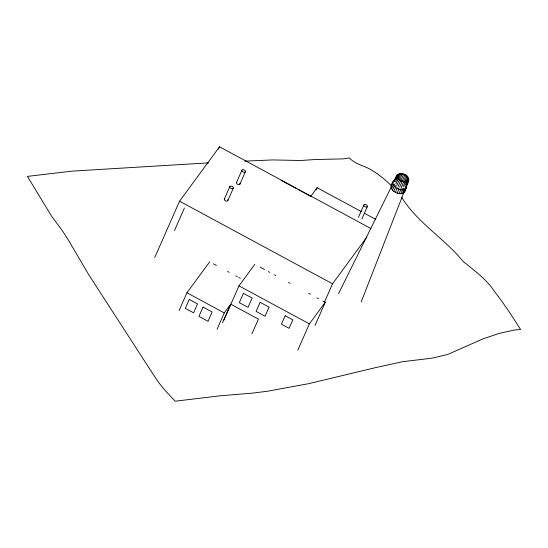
<?xml version="1.0" encoding="UTF-8"?>
<svg xmlns="http://www.w3.org/2000/svg" width="548" height="548" viewBox="0 0 548 548"><rect width="100%" height="100%" fill="white"/><g stroke="black" fill="none" stroke-linecap="round" stroke-linejoin="round"><path stroke-width="0.82" d="M361.173 301.989L404.177 191.684M406.034 186.923C409.438 181.457 410.445 176.175 403.657 173.928C398.218 171.319 395.149 177.141 393.944 181.621M154.721 257.533L179.566 201.198L219.536 146.789L371.01 228.591M174.476 230.544L184.416 208.007M218.501 149.138L219.536 146.789M224.372 198.993L229.845 186.587M179.093 310.6L186.957 292.769L209.706 261.807M227.838 200.589L233.311 188.183A1.911 1.144 23.8 0 0 231.146 186.094A1.911 1.144 23.8 0 0 230.27 187.875A1.911 1.144 23.8 0 0 233.311 188.183M236.448 182.553L241.921 170.147M239.921 184.142L245.388 171.736A1.911 1.144 23.8 0 0 243.23 169.654A1.911 1.144 23.8 0 0 242.353 171.435A1.911 1.144 23.8 0 0 245.388 171.736M217.097 329.204L224.276 312.922L231.181 303.524L238.976 285.857L254.82 264.294M222.515 322.765L230.722 304.161L258.409 319.114L251.916 333.842M223.659 320.58L230.503 305.078M316.148 189.964L317.128 187.731L361.303 211.583M297.811 350.131L309.387 323.882L325.231 302.318L322.978 301.105M358.44 217.364L363.906 204.959M324.258 302.585L332.54 283.809L366.941 236.976M361.906 218.953L367.379 206.548A1.911 1.144 23.8 0 0 365.215 204.466A1.911 1.144 23.8 0 0 364.338 206.247A1.911 1.144 23.8 0 0 367.379 206.548M315.011 325.478L325.231 302.318M405.02 191.142C403.527 194.972 398.211 193.889 395.355 192.348C390.142 190.341 389.95 183.772 394.17 180.463L393.478 182.018M391.067 187.478L393.252 181.292M394.45 181.299L397.362 174.716C395.32 180.203 406.123 184.971 408.815 179.778L405.28 187.786M391.539 188.793L393.259 184.902L392.779 183.587M395.711 179.511L396.958 176.668M397.732 176.846L398.766 174.504C402.342 172.36 410.534 176.826 407.013 180.902C403.431 183.039 395.238 178.573 398.766 174.504M395.485 182.046L397.369 177.785M392.464 190.101L394.176 186.21L393.259 184.902M397.999 178.018L399.725 174.106M395.957 183.868L398.149 178.895M398.828 178.648L400.896 173.963M393.765 191.314L395.478 187.423L394.176 186.21M396.752 185.608L399.252 179.929M399.444 180.319L402.205 174.072M395.355 192.348L397.074 188.457L395.478 187.423M398.101 186.484L400.609 180.806M400.8 180.676L403.561 174.428M402.109 181.258L404.869 175.004M399.608 187.156L402.116 181.47M397.129 193.136L398.848 189.238C402.02 191.04 408.678 189.259 406.253 184.703M403.287 182.018L406.041 175.771M401.17 187.56L403.677 181.881M398.965 193.615L400.684 189.724M404.931 181.347L407 176.661M402.992 186.978L405.184 182.005M405.958 181.532L407.678 177.627M400.739 193.759L402.458 189.868M404.657 186.101L406.534 181.84M406.657 181.724L408.034 178.6M402.328 193.567L404.047 189.67M406.383 184.231L407.637 181.388M407.876 180.867L408.815 178.737M403.629 193.033L405.342 189.142M405.698 188.354L406.732 186.019M404.54 192.211L406.732 187.252M391.06 186.245L391.532 185.183M338.554 293.694L391.669 186.231M310.572 196.65L317.128 187.731M404.506 188.491L400.547 188.985M244.935 161.139L272.678 159.92L300.42 160.509L314.84 159.557L343.137 158.879L349.425 157.927C355.618 164.77 365.29 165.729 372.729 170.757C379.593 175.065 385.895 180.217 391.594 185.971M208.576 162.859L71.713 171.161L27.4 176.394L51.615 216.193L62.904 231.516L68.253 239.853L88.879 274.932L153.262 374.469L158.715 382.566L164.544 389.806L175.107 401.211L219.46 395.875L252.498 393.115L267.314 391.265L308.867 383.627L375.764 367.585L402.533 361.721L432.105 358.159L447.737 354.46L482.528 339.061L499.009 333.444L514.538 329.985L520.6 329.533C512.401 316.621 504.112 303.722 494.611 291.735C486.562 279.083 474.239 270.575 462.944 261.232C444.106 238.133 417.412 222.878 401.657 197.273M397.478 187.902L398.985 188.574M397.074 188.457L398.848 189.238M364.297 213.199L375.524 219.269M281.021 180.292L296.715 188.765M298.208 189.574L310.908 196.437M179.566 201.198L332.54 283.809M260.06 267.123L264.547 269.548M268.287 271.568L269.787 272.377M274.274 274.801L275.774 275.61M288.501 282.487L290.002 283.295M308.743 293.413L310.237 294.221M316.984 297.865L318.484 298.674M213.439 263.821L216.426 265.431M227.619 271.479L229.112 272.288M235.832 275.911L237.325 276.719M238.818 277.528L240.312 278.329M238.976 285.857L309.387 323.882M186.957 292.769L224.276 312.922M396.122 187.026L393.827 183.772M239.771 183.183A1.911 1.144 23.8 0 1 239.188 184.621A1.911 1.144 23.8 0 1 236.777 183.731A1.911 1.144 23.8 0 1 236.935 182.142M227.687 199.623A1.911 1.144 23.8 0 1 227.105 201.061A1.911 1.144 23.8 0 1 224.694 200.171A1.911 1.144 23.8 0 1 224.858 198.582M189.259 299.455L185.32 308.387L193.595 312.853L197.533 303.928L189.259 299.455M203.027 307.079L198.931 316.367L208.014 321.279L212.117 311.99L203.027 307.079M243.442 293.331L239.332 302.647L248.025 307.346L252.142 298.023L243.442 293.331M260.136 302.332L256.135 311.394L265.068 316.217L269.068 307.161L260.136 302.332M285.152 315.737L281.425 324.176L289.077 328.314L292.796 319.868L285.152 315.737"/></g></svg>
